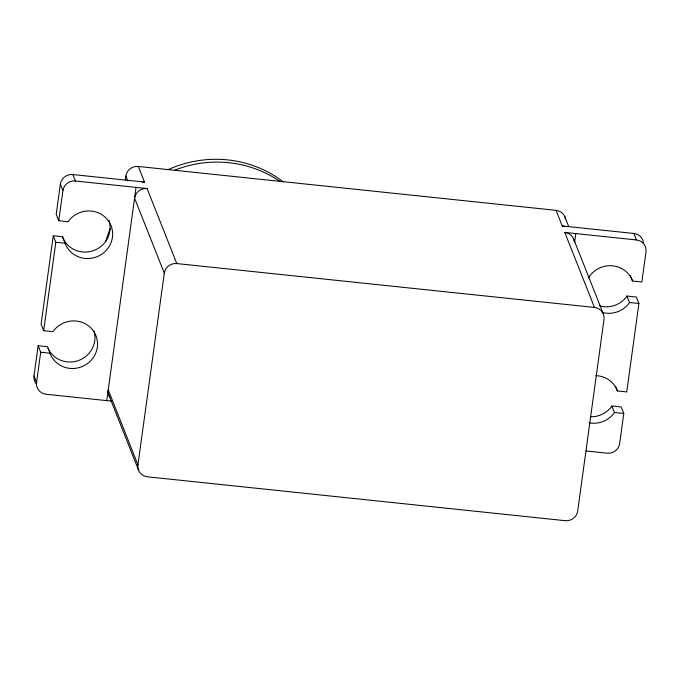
<?xml version="1.0" encoding="UTF-8"?>
<svg xmlns="http://www.w3.org/2000/svg" width="680" height="680" viewBox="0 0 680 680"><rect width="100%" height="100%" fill="white"/><g stroke="black" fill="none" stroke-linecap="round" stroke-linejoin="round"><path stroke-width="1.02" d="M36.193 383.817A11.178 10.761 -21.6 0 1 34.008 375.87L38.148 345.746L47.583 346.74L50.583 354.679A24.599 23.681 -21.6 0 0 86.496 364.25A24.599 23.681 -21.6 0 0 90.873 327.93A24.599 23.681 -21.6 0 0 53.439 330.973L53.032 331.678L43.664 330.701L41.106 324.224L53.252 235.79L62.585 236.768L65.254 243.678A24.599 23.681 -21.6 0 0 100.615 254.924A24.599 23.681 -21.6 0 0 106.76 218.799A24.599 23.681 -21.6 0 0 69.266 220.107L68.238 221.731L58.769 220.745L56.21 214.268L60.35 184.144A11.178 10.761 -21.6 0 1 72.853 174.547L144.525 182.07L138.346 166.464A11.178 10.761 -21.6 0 0 125.843 176.06L125.264 180.251M111.775 401.157L46.121 394.255A11.178 10.761 -21.6 0 1 36.567 382.339L40.706 352.214L38.148 345.746M43.664 330.701L55.811 242.258L53.252 235.79M58.769 220.745L62.909 190.612L60.35 184.144M106.76 400.63L136.059 187.382M137.946 464.89L164.288 273.164L134.581 198.144A11.178 10.761 -21.6 0 1 147.084 188.547L176.792 263.568L594.473 307.436A11.178 10.761 -21.6 0 1 604.027 319.353L577.685 511.079A11.178 10.761 -21.6 0 1 565.182 520.685L147.492 476.808A11.178 10.761 -21.6 0 1 137.946 464.89L108.239 389.87A11.178 10.761 -21.6 0 0 109.871 397.06M574.591 242.377L575.798 233.572M590.393 416.78A24.599 23.681 -21.6 0 0 611.218 407.031L611.821 406.002L621.231 406.988L623.789 413.457L619.65 443.581A11.178 10.761 -21.6 0 1 607.146 453.186L586.236 450.993M599.522 305.898A24.599 23.681 -21.6 0 0 626.322 297.075L626.926 296.047L636.336 297.032L638.894 303.501L626.748 391.944L617.338 390.949L615.51 386.333M626.926 296.047L629.485 302.515L628.881 303.543A24.599 23.681 -21.6 0 1 602.081 312.366M611.821 406.002L614.38 412.471L613.777 413.5A24.599 23.681 -21.6 0 1 589.05 422.815M138.346 166.464L556.027 210.341L562.207 225.955L633.879 233.47A11.178 10.761 -21.6 0 1 643.442 242.565M62.909 190.612A11.178 10.761 -21.6 0 1 75.412 181.016L147.084 188.547M594.473 307.436L564.774 232.416L636.446 239.947A11.178 10.761 -21.6 0 1 645.991 251.863L641.852 281.988L632.442 280.993L630.25 275.451M55.811 242.258L65.144 243.236M629.485 302.515L638.894 303.501M40.706 352.214L50.15 353.209M614.38 412.471L623.789 413.457M633.879 233.47L636.446 239.947M564.833 216.716L568.692 226.474M573.58 238.799L603.288 313.82M125.843 176.06L127.772 180.94M72.853 174.547L75.412 181.016M108.978 395.403L138.686 470.424M34.008 375.87L36.567 382.339M632.442 280.993L632.137 279.871A24.599 23.681 -21.6 0 0 611.159 265.719A24.599 23.681 -21.6 0 0 588.336 278.086M617.338 390.949L617.032 389.827A24.599 23.681 -21.6 0 0 595.833 375.666M62.585 236.768L62.688 237.209A24.599 23.681 -21.6 0 0 93.704 250.529A24.599 23.681 -21.6 0 0 108.876 220.303M105.884 240.992A111.809 107.635 -21.6 0 1 110.321 228.463M167.807 169.796A111.809 107.635 -21.6 0 1 283.381 181.934M174.683 170.161A111.809 107.635 -21.6 0 1 280.398 181.756M164.288 273.164A11.178 10.761 -21.6 0 1 176.792 263.568M94.053 331.16A24.599 23.681 -21.6 0 1 78.684 360.451A24.599 23.681 -21.6 0 1 48.017 348.211M556.027 210.341A11.169 10.752 -21.6 0 1 565.573 219.427M564.774 232.416A11.178 10.761 -21.6 0 1 574.328 241.51M562.207 225.955A11.169 10.752 -21.6 0 1 565.012 226.619M142.588 182.036A11.178 10.761 -21.6 0 1 144.525 182.07"/></g></svg>
